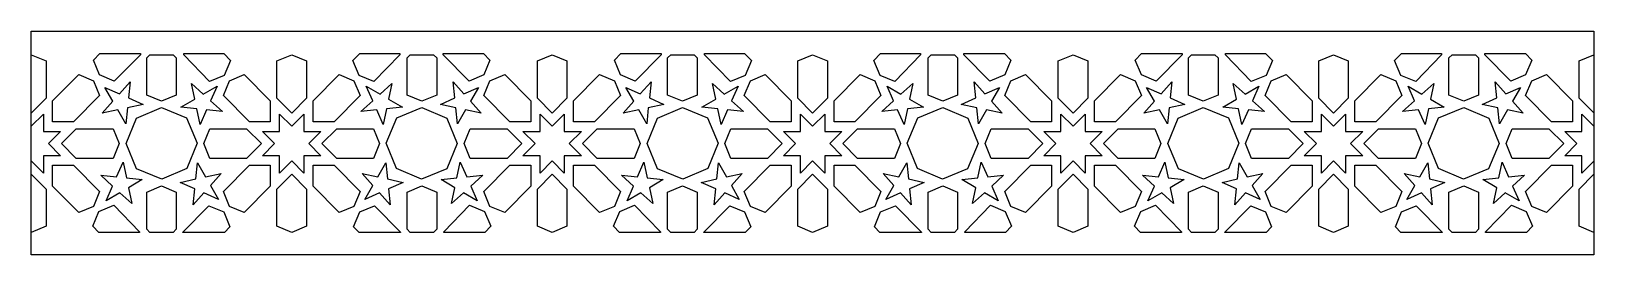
# Model space of a CAD drawing. Extents: x -349 to 349, y -50 to 50.
import ezdxf

# ---------------------------------------------------------------- set-up
doc = ezdxf.new("R2010")
doc.units = 0
doc.layers.add('LAYER_1', color=18, linetype='CONTINUOUS')

msp = doc.modelspace()

# ---------------------------------------------------------------- linework, layer by layer
at = {"layer": 'LAYER_1'}
for points in [[(-349.47, -50), (-349.46, 50), (349.47, 50), (349.47, -50)], [(-342.86, 36.74), (-342.86, 20.09), (-349.47, 13.42), (-349.47, 39.47)], [(-300.65, 39.46), (-312.31, 27.69), (-318.89, 30.48), (-321.65, 37.13), (-318.81, 40), (-300.65, 40)], [(-284.61, 38.08), (-284.61, 21.43), (-291.22, 18.7), (-297.83, 21.43), (-297.83, 38.08), (-296.45, 39.47), (-285.99, 39.47)], [(-260.31, 36.85), (-263.13, 30.23), (-269.74, 27.5), (-281.29, 39.38), (-281.28, 40), (-263.37, 40)], [(-226.36, 36.74), (-226.36, 20.09), (-232.97, 13.42), (-239.58, 20.09), (-239.58, 36.74), (-232.97, 39.47)], [(-184.65, 39.38), (-196.2, 27.5), (-202.8, 30.23), (-205.62, 36.85), (-202.56, 40), (-184.65, 40)], [(-168.11, 38.08), (-168.11, 21.43), (-174.71, 18.7), (-181.32, 21.43), (-181.32, 38.08), (-179.94, 39.47), (-169.49, 39.47)], [(-144.28, 37.13), (-147.04, 30.48), (-153.63, 27.69), (-165.28, 39.46), (-165.28, 40), (-147.12, 40)], [(-109.85, 36.74), (-109.85, 20.09), (-116.46, 13.42), (-123.07, 20.09), (-123.07, 36.74), (-116.46, 39.47)], [(-67.64, 39.46), (-79.3, 27.69), (-85.88, 30.48), (-88.64, 37.13), (-85.8, 40), (-67.64, 40)], [(-51.6, 38.08), (-51.6, 21.43), (-58.21, 18.7), (-64.82, 21.43), (-64.82, 38.08), (-63.44, 39.47), (-52.98, 39.47)], [(-27.3, 36.85), (-30.12, 30.23), (-36.73, 27.5), (-48.28, 39.38), (-48.27, 40), (-30.36, 40)], [(6.65, 36.74), (6.65, 20.09), (0.05, 13.42), (-6.56, 20.09), (-6.56, 36.74), (0.05, 39.47)], [(48.37, 39.38), (36.82, 27.5), (30.21, 30.23), (27.39, 36.85), (30.45, 40), (48.36, 40)], [(64.91, 38.08), (64.91, 21.43), (58.3, 18.7), (51.69, 21.43), (51.69, 38.08), (53.07, 39.47), (63.53, 39.47)], [(88.73, 37.13), (85.97, 30.48), (79.39, 27.69), (67.73, 39.46), (67.73, 40), (85.89, 40)], [(123.16, 36.74), (123.16, 20.09), (116.55, 13.42), (109.94, 20.09), (109.94, 36.74), (116.55, 39.47)], [(165.37, 39.46), (153.72, 27.69), (147.13, 30.48), (144.37, 37.13), (147.21, 40), (165.37, 40)], [(181.41, 38.08), (181.41, 21.43), (174.8, 18.7), (168.2, 21.43), (168.2, 38.08), (169.58, 39.47), (180.03, 39.47)], [(205.72, 36.85), (202.89, 30.23), (196.29, 27.5), (184.74, 39.38), (184.74, 40), (202.65, 40)], [(239.67, 36.74), (239.67, 20.09), (233.06, 13.42), (226.45, 20.09), (226.45, 36.74), (233.06, 39.47)], [(281.38, 39.38), (269.83, 27.5), (263.22, 30.23), (260.4, 36.85), (263.46, 40), (281.37, 40)], [(297.92, 38.08), (297.92, 21.43), (291.31, 18.7), (284.7, 21.43), (284.7, 38.08), (286.08, 39.47), (296.54, 39.47)], [(321.75, 37.13), (318.98, 30.48), (312.4, 27.69), (300.74, 39.46), (300.74, 40), (318.9, 40)], [(349.47, 13.51), (342.95, 20.09), (342.95, 36.74), (349.47, 39.43)], [(-321.66, 27.83), (-318.9, 21.18), (-330.55, 9.41), (-339.9, 9.41), (-339.9, 18.85), (-328.24, 30.62)], [(-242.54, 18.85), (-242.54, 9.41), (-251.89, 9.41), (-263.55, 21.18), (-260.78, 27.83), (-254.2, 30.62)], [(-205.15, 27.83), (-202.39, 21.18), (-214.04, 9.41), (-223.39, 9.41), (-223.39, 18.85), (-211.73, 30.62)], [(-126.04, 18.85), (-126.04, 9.41), (-135.38, 9.41), (-147.04, 21.18), (-144.28, 27.83), (-137.69, 30.62)], [(-88.64, 27.83), (-85.88, 21.18), (-97.54, 9.41), (-106.88, 9.41), (-106.88, 18.85), (-95.23, 30.62)], [(-9.53, 18.85), (-9.53, 9.41), (-18.88, 9.41), (-30.53, 21.18), (-27.77, 27.83), (-21.19, 30.62)], [(27.86, 27.83), (30.62, 21.18), (18.97, 9.41), (9.62, 9.41), (9.62, 18.85), (21.28, 30.62)], [(106.97, 18.85), (106.97, 9.41), (97.63, 9.41), (85.97, 21.18), (88.73, 27.83), (95.32, 30.62)], [(144.37, 27.83), (147.13, 21.18), (135.47, 9.41), (126.13, 9.41), (126.13, 18.85), (137.78, 30.62)], [(223.48, 18.85), (223.48, 9.41), (214.14, 9.41), (202.48, 21.18), (205.24, 27.83), (211.83, 30.62)], [(260.87, 27.83), (263.64, 21.18), (251.98, 9.41), (242.63, 9.41), (242.63, 18.85), (254.29, 30.62)], [(339.99, 18.85), (339.99, 9.41), (330.64, 9.41), (318.99, 21.18), (321.75, 27.83), (328.33, 30.62)], [(-305.99, 20.15), (-299.47, 17.23), (-306.45, 15.72), (-307.19, 8.54), (-310.77, 14.79), (-317.75, 13.28), (-312.98, 18.65), (-316.56, 24.89), (-310.03, 21.96), (-305.26, 27.33)], [(-272.5, 21.86), (-266.32, 25.48), (-269.22, 18.88), (-263.9, 14.06), (-271.01, 14.8), (-273.9, 8.21), (-275.4, 15.27), (-282.5, 16.01), (-276.32, 19.63), (-277.81, 26.68)], [(-189.61, 19.63), (-183.43, 16.01), (-190.54, 15.27), (-192.03, 8.21), (-194.93, 14.8), (-202.03, 14.06), (-196.72, 18.88), (-199.62, 25.48), (-193.43, 21.86), (-188.12, 26.68)], [(-155.91, 21.96), (-149.38, 24.89), (-152.95, 18.65), (-148.18, 13.28), (-155.17, 14.79), (-158.75, 8.54), (-159.48, 15.72), (-166.47, 17.23), (-159.94, 20.15), (-160.68, 27.33)], [(-72.98, 20.15), (-66.45, 17.23), (-73.44, 15.72), (-74.18, 8.54), (-77.76, 14.79), (-84.74, 13.28), (-79.97, 18.65), (-83.55, 24.89), (-77.02, 21.96), (-72.24, 27.33)], [(-39.49, 21.86), (-33.31, 25.48), (-36.2, 18.88), (-30.89, 14.06), (-37.99, 14.8), (-40.89, 8.21), (-42.39, 15.27), (-49.49, 16.01), (-43.31, 19.63), (-44.8, 26.68)], [(43.4, 19.63), (49.58, 16.01), (42.48, 15.27), (40.98, 8.21), (38.08, 14.8), (30.98, 14.06), (36.29, 18.88), (33.4, 25.48), (39.58, 21.86), (44.89, 26.68)], [(77.11, 21.96), (83.64, 24.89), (80.06, 18.65), (84.83, 13.28), (77.85, 14.79), (74.27, 8.54), (73.53, 15.72), (66.54, 17.23), (73.07, 20.15), (72.33, 27.33)], [(160.03, 20.15), (166.56, 17.23), (159.57, 15.72), (158.84, 8.54), (155.26, 14.79), (148.27, 13.28), (153.05, 18.65), (149.47, 24.89), (156, 21.96), (160.77, 27.33)], [(193.53, 21.86), (199.71, 25.48), (196.81, 18.88), (202.12, 14.06), (195.02, 14.8), (192.12, 8.21), (190.63, 15.27), (183.52, 16.01), (189.7, 19.63), (188.21, 26.68)], [(276.41, 19.63), (282.59, 16.01), (275.49, 15.27), (274, 8.21), (271.1, 14.8), (263.99, 14.06), (269.31, 18.88), (266.41, 25.48), (272.59, 21.86), (277.91, 26.68)], [(310.12, 21.96), (316.65, 24.89), (313.07, 18.65), (317.84, 13.28), (310.86, 14.79), (307.28, 8.54), (306.54, 15.72), (299.56, 17.23), (306.08, 20.15), (305.35, 27.33)], [(-279.97, 11.2), (-275.27, -0.12), (-279.87, -11.48), (-291.08, -16.23), (-302.32, -11.58), (-307.02, -0.26), (-302.43, 11.1), (-291.22, 15.85)], [(-163.51, 11.1), (-158.91, -0.26), (-163.61, -11.58), (-174.86, -16.23), (-186.06, -11.48), (-190.66, -0.12), (-185.96, 11.2), (-174.71, 15.85)], [(-46.96, 11.2), (-42.26, -0.12), (-46.86, -11.48), (-58.07, -16.23), (-69.31, -11.58), (-74.01, -0.26), (-69.41, 11.1), (-58.21, 15.85)], [(69.5, 11.1), (74.1, -0.26), (69.4, -11.58), (58.16, -16.23), (46.95, -11.48), (42.35, -0.12), (47.05, 11.2), (58.3, 15.85)], [(186.05, 11.2), (190.75, -0.12), (186.15, -11.48), (174.95, -16.23), (163.7, -11.58), (159, -0.26), (163.6, 11.1), (174.8, 15.85)], [(302.52, 11.1), (307.12, -0.26), (302.42, -11.58), (291.17, -16.23), (279.96, -11.48), (275.36, -0.12), (280.06, 11.2), (291.31, 15.85)], [(-344.05, 5.21), (-336.38, 5.21), (-341.81, -0.26), (-336.38, -5.74), (-344.05, -5.74), (-344.05, -13.49), (-349.47, -8.01), (-349.47, 7.48), (-344.05, 12.96)], [(-227.55, 5.21), (-219.88, 5.21), (-225.3, -0.26), (-219.88, -5.74), (-227.55, -5.74), (-227.55, -13.49), (-232.97, -8.01), (-238.39, -13.49), (-238.39, -5.74), (-246.06, -5.74), (-240.64, -0.26), (-246.06, 5.21), (-238.39, 5.21), (-238.39, 12.96), (-232.97, 7.48), (-227.55, 12.96)], [(-111.04, 5.21), (-103.37, 5.21), (-108.79, -0.26), (-103.37, -5.74), (-111.04, -5.74), (-111.04, -13.49), (-116.46, -8.01), (-121.88, -13.49), (-121.88, -5.74), (-129.55, -5.74), (-124.13, -0.26), (-129.55, 5.21), (-121.88, 5.21), (-121.88, 12.96), (-116.46, 7.48), (-111.04, 12.96)], [(5.47, 5.21), (13.13, 5.21), (7.71, -0.26), (13.13, -5.74), (5.47, -5.74), (5.47, -13.49), (0.05, -8.01), (-5.38, -13.49), (-5.38, -5.74), (-13.04, -5.74), (-7.62, -0.26), (-13.04, 5.21), (-5.38, 5.21), (-5.38, 12.96), (0.05, 7.48), (5.47, 12.96)], [(121.97, 5.21), (129.64, 5.21), (124.22, -0.26), (129.64, -5.74), (121.97, -5.74), (121.97, -13.49), (116.55, -8.01), (111.13, -13.49), (111.13, -5.74), (103.46, -5.74), (108.88, -0.26), (103.46, 5.21), (111.13, 5.21), (111.13, 12.96), (116.55, 7.48), (121.97, 12.96)], [(238.48, 5.21), (246.15, 5.21), (240.73, -0.26), (246.15, -5.74), (238.48, -5.74), (238.48, -13.49), (233.06, -8.01), (227.64, -13.49), (227.64, -5.74), (219.97, -5.74), (225.39, -0.26), (219.97, 5.21), (227.64, 5.21), (227.64, 12.96), (233.06, 7.48), (238.48, 12.96)], [(349.47, 7.57), (349.47, -8.1), (344.14, -13.49), (344.14, -5.74), (336.47, -5.74), (341.9, -0.26), (336.47, 5.21), (344.14, 5.21), (344.14, 12.96)], [(-310.14, -0.26), (-312.84, -6.94), (-329.32, -6.94), (-335.93, -0.26), (-329.32, 6.41), (-312.84, 6.41)], [(-246.51, -0.26), (-253.12, -6.94), (-269.6, -6.94), (-272.31, -0.26), (-269.6, 6.41), (-253.12, 6.41)], [(-193.63, -0.26), (-196.33, -6.94), (-212.82, -6.94), (-219.42, -0.26), (-212.82, 6.41), (-196.33, 6.41)], [(-130, -0.26), (-136.61, -6.94), (-153.1, -6.94), (-155.8, -0.26), (-153.1, 6.41), (-136.61, 6.41)], [(-77.12, -0.26), (-79.83, -6.94), (-96.31, -6.94), (-102.92, -0.26), (-96.31, 6.41), (-79.83, 6.41)], [(-13.5, -0.26), (-20.11, -6.94), (-36.59, -6.94), (-39.29, -0.26), (-36.59, 6.41), (-20.11, 6.41)], [(39.38, -0.26), (36.68, -6.94), (20.2, -6.94), (13.59, -0.26), (20.2, 6.41), (36.68, 6.41)], [(103.01, -0.26), (96.4, -6.94), (79.92, -6.94), (77.21, -0.26), (79.92, 6.41), (96.4, 6.41)], [(155.89, -0.26), (153.19, -6.94), (136.7, -6.94), (130.1, -0.26), (136.7, 6.41), (153.19, 6.41)], [(219.51, -0.26), (212.91, -6.94), (196.42, -6.94), (193.72, -0.26), (196.42, 6.41), (212.91, 6.41)], [(272.4, -0.26), (269.69, -6.94), (253.21, -6.94), (246.6, -0.26), (253.21, 6.41), (269.69, 6.41)], [(336.02, -0.26), (329.41, -6.94), (312.93, -6.94), (310.23, -0.26), (312.93, 6.41), (329.41, 6.41)], [(-342.86, -20.62), (-342.86, -37.27), (-349.47, -40), (-349.47, -13.94)], [(-318.9, -21.71), (-321.66, -28.36), (-328.24, -31.15), (-339.9, -19.38), (-339.9, -9.94), (-330.55, -9.94)], [(-306.9, -15.65), (-299.79, -16.39), (-305.98, -20.01), (-304.48, -27.07), (-309.8, -22.24), (-315.98, -25.86), (-313.08, -19.26), (-318.4, -14.44), (-311.29, -15.19), (-308.39, -8.59)], [(-271.53, -15.17), (-264.54, -13.66), (-269.32, -19.03), (-265.74, -25.27), (-272.27, -22.35), (-277.04, -27.71), (-276.3, -20.54), (-282.83, -17.61), (-275.85, -16.1), (-275.11, -8.92)], [(-242.54, -19.38), (-254.2, -31.15), (-260.78, -28.36), (-263.55, -21.71), (-251.89, -9.94), (-242.54, -9.94)], [(-226.36, -20.62), (-226.36, -37.27), (-232.97, -40), (-239.58, -37.27), (-239.58, -20.62), (-232.97, -13.94)], [(-202.39, -21.71), (-205.15, -28.36), (-211.73, -31.15), (-223.39, -19.38), (-223.39, -9.94), (-214.04, -9.94)], [(-190.09, -16.1), (-183.1, -17.61), (-189.63, -20.54), (-188.89, -27.71), (-193.67, -22.35), (-200.2, -25.27), (-196.62, -19.03), (-201.39, -13.66), (-194.41, -15.17), (-190.83, -8.92)], [(-154.64, -15.19), (-147.54, -14.44), (-152.85, -19.26), (-149.96, -25.86), (-156.14, -22.24), (-161.45, -27.07), (-159.96, -20.01), (-166.14, -16.39), (-159.04, -15.65), (-157.54, -8.59)], [(-126.04, -19.38), (-137.69, -31.15), (-144.28, -28.36), (-147.04, -21.71), (-135.38, -9.94), (-126.04, -9.94)], [(-109.85, -20.62), (-109.85, -37.27), (-116.46, -40), (-123.07, -37.27), (-123.07, -20.62), (-116.46, -13.94)], [(-85.88, -21.71), (-88.64, -28.36), (-95.23, -31.15), (-106.88, -19.38), (-106.88, -9.94), (-97.54, -9.94)], [(-73.89, -15.65), (-66.78, -16.39), (-72.96, -20.01), (-71.47, -27.07), (-76.78, -22.24), (-82.97, -25.86), (-80.07, -19.26), (-85.38, -14.44), (-78.28, -15.19), (-75.38, -8.59)], [(-38.52, -15.17), (-31.53, -13.66), (-36.3, -19.03), (-32.73, -25.27), (-39.26, -22.35), (-44.03, -27.71), (-43.29, -20.54), (-49.82, -17.61), (-42.83, -16.1), (-42.1, -8.92)], [(-9.53, -19.38), (-21.19, -31.15), (-27.77, -28.36), (-30.53, -21.71), (-18.88, -9.94), (-9.53, -9.94)], [(6.65, -20.62), (6.65, -37.27), (0.05, -40), (-6.56, -37.27), (-6.56, -20.62), (0.05, -13.94)], [(30.62, -21.71), (27.86, -28.36), (21.28, -31.15), (9.62, -19.38), (9.62, -9.94), (18.97, -9.94)], [(42.92, -16.1), (49.91, -17.61), (43.38, -20.54), (44.12, -27.71), (39.35, -22.35), (32.82, -25.27), (36.4, -19.03), (31.62, -13.66), (38.61, -15.17), (42.19, -8.92)], [(78.37, -15.19), (85.47, -14.44), (80.16, -19.26), (83.06, -25.86), (76.87, -22.24), (71.56, -27.07), (73.05, -20.01), (66.87, -16.39), (73.98, -15.65), (75.47, -8.59)], [(106.97, -19.38), (95.32, -31.15), (88.73, -28.36), (85.97, -21.71), (97.63, -9.94), (106.97, -9.94)], [(123.16, -20.62), (123.16, -37.27), (116.55, -40), (109.94, -37.27), (109.94, -20.62), (116.55, -13.94)], [(147.13, -21.71), (144.37, -28.36), (137.78, -31.15), (126.13, -19.38), (126.13, -9.94), (135.47, -9.94)], [(159.13, -15.65), (166.23, -16.39), (160.05, -20.01), (161.54, -27.07), (156.23, -22.24), (150.05, -25.86), (152.94, -19.26), (147.63, -14.44), (154.73, -15.19), (157.63, -8.59)], [(194.5, -15.17), (201.48, -13.66), (196.71, -19.03), (200.29, -25.27), (193.76, -22.35), (188.98, -27.71), (189.72, -20.54), (183.19, -17.61), (190.18, -16.1), (190.92, -8.92)], [(223.48, -19.38), (211.83, -31.15), (205.24, -28.36), (202.48, -21.71), (214.14, -9.94), (223.48, -9.94)], [(239.67, -20.62), (239.67, -37.27), (233.06, -40), (226.45, -37.27), (226.45, -20.62), (233.06, -13.94)], [(263.64, -21.71), (260.87, -28.36), (254.29, -31.15), (242.63, -19.38), (242.63, -9.94), (251.98, -9.94)], [(275.94, -16.1), (282.92, -17.61), (276.39, -20.54), (277.13, -27.71), (272.36, -22.35), (265.83, -25.27), (269.41, -19.03), (264.63, -13.66), (271.62, -15.17), (275.2, -8.92)], [(311.38, -15.19), (318.49, -14.44), (313.17, -19.26), (316.07, -25.86), (309.89, -22.24), (304.57, -27.07), (306.07, -20.01), (299.88, -16.39), (306.99, -15.65), (308.48, -8.59)], [(339.99, -19.38), (328.33, -31.15), (321.75, -28.36), (318.99, -21.71), (330.64, -9.94), (339.99, -9.94)], [(349.47, -39.99), (342.95, -37.27), (342.95, -20.62), (349.47, -13.95)], [(-284.61, -21.96), (-284.61, -38.61), (-285.99, -40), (-296.45, -40), (-297.83, -38.61), (-297.83, -21.96), (-291.22, -19.23)], [(-168.11, -21.96), (-168.11, -38.61), (-169.49, -40), (-179.94, -40), (-181.32, -38.61), (-181.32, -21.96), (-174.71, -19.23)], [(-51.6, -21.96), (-51.6, -38.61), (-52.98, -40), (-63.44, -40), (-64.82, -38.61), (-64.82, -21.96), (-58.21, -19.23)], [(64.91, -21.96), (64.91, -38.61), (63.53, -40), (53.07, -40), (51.69, -38.61), (51.69, -21.96), (58.3, -19.23)], [(181.41, -21.96), (181.41, -38.61), (180.03, -40), (169.58, -40), (168.2, -38.61), (168.2, -21.96), (174.8, -19.23)], [(297.92, -21.96), (297.92, -38.61), (296.54, -40), (286.08, -40), (284.7, -38.61), (284.7, -21.96), (291.31, -19.23)], [(-301.01, -39.76), (-301.01, -40), (-319.3, -40), (-321.99, -37.23), (-319.17, -30.61), (-312.56, -27.88)], [(-146.77, -30.61), (-143.95, -37.23), (-146.64, -40), (-164.93, -40), (-164.93, -39.76), (-153.38, -27.88)], [(-67.99, -39.76), (-68, -40), (-86.29, -40), (-88.97, -37.23), (-86.15, -30.61), (-79.55, -27.88)], [(86.24, -30.61), (89.07, -37.23), (86.38, -40), (68.09, -40), (68.09, -39.76), (79.64, -27.88)], [(165.02, -39.76), (165.02, -40), (146.73, -40), (144.04, -37.23), (146.86, -30.61), (153.47, -27.88)], [(319.26, -30.61), (322.08, -37.23), (319.39, -40), (301.1, -40), (301.1, -39.76), (312.65, -27.88)], [(-263.4, -30.86), (-260.64, -37.51), (-263.1, -40), (-281.64, -40), (-281.64, -39.85), (-269.99, -28.07)], [(-184.29, -39.85), (-184.29, -40), (-202.83, -40), (-205.29, -37.51), (-202.53, -30.86), (-195.95, -28.07)], [(-30.39, -30.86), (-27.63, -37.51), (-30.09, -40), (-48.63, -40), (-48.63, -39.85), (-36.98, -28.07)], [(48.72, -39.85), (48.72, -40), (30.18, -40), (27.72, -37.51), (30.48, -30.86), (37.07, -28.07)], [(202.62, -30.86), (205.38, -37.51), (202.92, -40), (184.38, -40), (184.38, -39.85), (196.04, -28.07)], [(281.73, -39.85), (281.73, -40), (263.19, -40), (260.73, -37.51), (263.5, -30.86), (270.08, -28.07)]]:
    msp.add_lwpolyline(points, close=True, dxfattribs=at)

doc.saveas('drawing.dxf')
